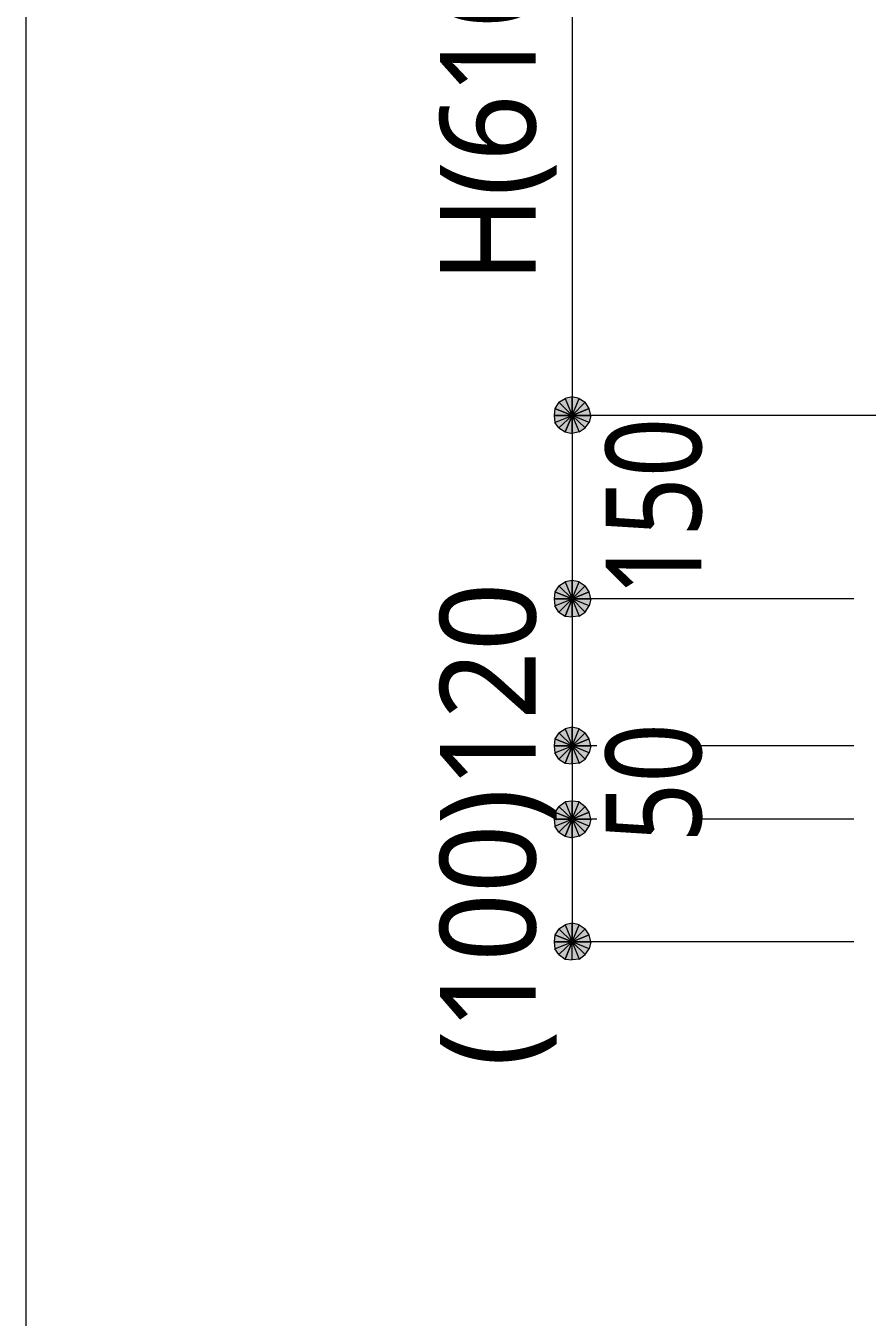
# Model space of a CAD drawing. Header units: millimetres. Extents: x 0 to 420, y 0 to 297.
# Drawn here: x 118.17 to 141.06, y 74.24 to 109.39 of the extents above; entities that cross this region are included whole.
import ezdxf
from ezdxf.enums import TextEntityAlignment as Align

# ---------------------------------------------------------------- set-up
doc = ezdxf.new("R2010")
doc.units = ezdxf.units.MM
doc.styles.add('kst32b', font='NotoSansJP-Variable.ttf')

msp = doc.modelspace()

# ---------------------------------------------------------------- hatches: boundary and pattern name
h = msp.add_hatch(color=7)
h.paths.add_polyline_path([(133.033, 99.293), (132.842, 99.25), (133.033, 98.785), (133.033, 99.293)])
h.paths.add_polyline_path([(132.842, 99.25), (133.033, 98.785), (132.673, 99.145), (132.842, 99.25)])
h.paths.add_polyline_path([(133.033, 98.785), (132.673, 99.145), (132.567, 98.975), (133.033, 98.785)])
h = msp.add_hatch(color=7)
h.paths.add_polyline_path([(133.498, 98.975), (133.392, 99.145), (133.033, 98.785), (133.498, 98.975)])
h.paths.add_polyline_path([(133.392, 99.145), (133.033, 98.785), (133.223, 99.25), (133.392, 99.145)])
h.paths.add_polyline_path([(133.033, 98.785), (133.223, 99.25), (133.033, 99.293), (133.033, 98.785)])
for points in [[(132.567, 98.975), (132.546, 98.785), (133.033, 98.785), (132.567, 98.975)], [(132.567, 93.98), (132.546, 93.789), (133.033, 93.789), (132.567, 93.98)], [(132.567, 89.979), (132.546, 89.789), (133.033, 89.789), (132.567, 89.979)], [(132.567, 87.99), (132.546, 87.799), (133.033, 87.799), (132.567, 87.99)], [(132.567, 84.646), (132.546, 84.455), (133.033, 84.455), (132.567, 84.646)]]:
    msp.add_hatch(color=7).paths.add_polyline_path(points)
h = msp.add_hatch(color=7)
h.paths.add_polyline_path([(132.546, 98.785), (132.567, 98.594), (133.033, 98.785), (132.546, 98.785)])
h.paths.add_polyline_path([(132.567, 98.594), (133.033, 98.785), (132.673, 98.446), (132.567, 98.594)])
h.paths.add_polyline_path([(133.033, 98.785), (132.673, 98.446), (132.842, 98.34), (133.033, 98.785)])
h = msp.add_hatch(color=7)
h.paths.add_polyline_path([(132.842, 98.34), (133.033, 98.298), (133.033, 98.785), (132.842, 98.34)])
h.paths.add_polyline_path([(133.033, 98.298), (133.033, 98.785), (133.223, 98.34), (133.033, 98.298)])
h.paths.add_polyline_path([(133.033, 98.785), (133.223, 98.34), (133.392, 98.446), (133.033, 98.785)])
h = msp.add_hatch(color=7)
h.paths.add_polyline_path([(133.392, 98.446), (133.498, 98.594), (133.033, 98.785), (133.392, 98.446)])
h.paths.add_polyline_path([(133.498, 98.594), (133.033, 98.785), (133.541, 98.785), (133.498, 98.594)])
h.paths.add_polyline_path([(133.033, 98.785), (133.541, 98.785), (133.498, 98.975), (133.033, 98.785)])
h = msp.add_hatch(color=7)
h.paths.add_polyline_path([(133.033, 94.297), (132.842, 94.255), (133.033, 93.789), (133.033, 94.297)])
h.paths.add_polyline_path([(132.842, 94.255), (133.033, 93.789), (132.673, 94.149), (132.842, 94.255)])
h.paths.add_polyline_path([(133.033, 93.789), (132.673, 94.149), (132.567, 93.98), (133.033, 93.789)])
h = msp.add_hatch(color=7)
h.paths.add_polyline_path([(133.498, 93.98), (133.392, 94.149), (133.033, 93.789), (133.498, 93.98)])
h.paths.add_polyline_path([(133.392, 94.149), (133.033, 93.789), (133.223, 94.255), (133.392, 94.149)])
h.paths.add_polyline_path([(133.033, 93.789), (133.223, 94.255), (133.033, 94.297), (133.033, 93.789)])
h = msp.add_hatch(color=7)
h.paths.add_polyline_path([(133.392, 93.43), (133.498, 93.599), (133.033, 93.789), (133.392, 93.43)])
h.paths.add_polyline_path([(133.498, 93.599), (133.033, 93.789), (133.541, 93.789), (133.498, 93.599)])
h.paths.add_polyline_path([(133.033, 93.789), (133.541, 93.789), (133.498, 93.98), (133.033, 93.789)])
h = msp.add_hatch(color=7)
h.paths.add_polyline_path([(132.546, 93.789), (132.567, 93.599), (133.033, 93.789), (132.546, 93.789)])
h.paths.add_polyline_path([(132.567, 93.599), (133.033, 93.789), (132.673, 93.43), (132.567, 93.599)])
h.paths.add_polyline_path([(133.033, 93.789), (132.673, 93.43), (132.842, 93.324), (133.033, 93.789)])
h = msp.add_hatch(color=7)
h.paths.add_polyline_path([(132.842, 93.324), (133.033, 93.303), (133.033, 93.789), (132.842, 93.324)])
h.paths.add_polyline_path([(133.033, 93.303), (133.033, 93.789), (133.223, 93.324), (133.033, 93.303)])
h.paths.add_polyline_path([(133.033, 93.789), (133.223, 93.324), (133.392, 93.43), (133.033, 93.789)])
h = msp.add_hatch(color=7)
h.paths.add_polyline_path([(133.033, 90.297), (132.842, 90.255), (133.033, 89.789), (133.033, 90.297)])
h.paths.add_polyline_path([(132.842, 90.255), (133.033, 89.789), (132.673, 90.149), (132.842, 90.255)])
h.paths.add_polyline_path([(133.033, 89.789), (132.673, 90.149), (132.567, 89.979), (133.033, 89.789)])
h = msp.add_hatch(color=7)
h.paths.add_polyline_path([(133.498, 89.979), (133.392, 90.149), (133.033, 89.789), (133.498, 89.979)])
h.paths.add_polyline_path([(133.392, 90.149), (133.033, 89.789), (133.223, 90.255), (133.392, 90.149)])
h.paths.add_polyline_path([(133.033, 89.789), (133.223, 90.255), (133.033, 90.297), (133.033, 89.789)])
h = msp.add_hatch(color=7)
h.paths.add_polyline_path([(133.392, 89.429), (133.498, 89.598), (133.033, 89.789), (133.392, 89.429)])
h.paths.add_polyline_path([(133.498, 89.598), (133.033, 89.789), (133.541, 89.789), (133.498, 89.598)])
h.paths.add_polyline_path([(133.033, 89.789), (133.541, 89.789), (133.498, 89.979), (133.033, 89.789)])
h = msp.add_hatch(color=7)
h.paths.add_polyline_path([(132.546, 89.789), (132.567, 89.598), (133.033, 89.789), (132.546, 89.789)])
h.paths.add_polyline_path([(132.567, 89.598), (133.033, 89.789), (132.673, 89.429), (132.567, 89.598)])
h.paths.add_polyline_path([(133.033, 89.789), (132.673, 89.429), (132.842, 89.323), (133.033, 89.789)])
h = msp.add_hatch(color=7)
h.paths.add_polyline_path([(132.842, 89.323), (133.033, 89.302), (133.033, 89.789), (132.842, 89.323)])
h.paths.add_polyline_path([(133.033, 89.302), (133.033, 89.789), (133.223, 89.323), (133.033, 89.302)])
h.paths.add_polyline_path([(133.033, 89.789), (133.223, 89.323), (133.392, 89.429), (133.033, 89.789)])
h = msp.add_hatch(color=7)
h.paths.add_polyline_path([(133.033, 88.286), (132.842, 88.265), (133.033, 87.799), (133.033, 88.286)])
h.paths.add_polyline_path([(132.842, 88.265), (133.033, 87.799), (132.673, 88.138), (132.842, 88.265)])
h.paths.add_polyline_path([(133.033, 87.799), (132.673, 88.138), (132.567, 87.99), (133.033, 87.799)])
h = msp.add_hatch(color=7)
h.paths.add_polyline_path([(133.498, 87.99), (133.392, 88.138), (133.033, 87.799), (133.498, 87.99)])
h.paths.add_polyline_path([(133.392, 88.138), (133.033, 87.799), (133.223, 88.265), (133.392, 88.138)])
h.paths.add_polyline_path([(133.033, 87.799), (133.223, 88.265), (133.033, 88.286), (133.033, 87.799)])
h = msp.add_hatch(color=7)
h.paths.add_polyline_path([(133.392, 87.439), (133.498, 87.609), (133.033, 87.799), (133.392, 87.439)])
h.paths.add_polyline_path([(133.498, 87.609), (133.033, 87.799), (133.541, 87.799), (133.498, 87.609)])
h.paths.add_polyline_path([(133.033, 87.799), (133.541, 87.799), (133.498, 87.99), (133.033, 87.799)])
h = msp.add_hatch(color=7)
h.paths.add_polyline_path([(132.546, 87.799), (132.567, 87.609), (133.033, 87.799), (132.546, 87.799)])
h.paths.add_polyline_path([(132.567, 87.609), (133.033, 87.799), (132.673, 87.439), (132.567, 87.609)])
h.paths.add_polyline_path([(133.033, 87.799), (132.673, 87.439), (132.842, 87.334), (133.033, 87.799)])
h = msp.add_hatch(color=7)
h.paths.add_polyline_path([(132.842, 87.334), (133.033, 87.291), (133.033, 87.799), (132.842, 87.334)])
h.paths.add_polyline_path([(133.033, 87.291), (133.033, 87.799), (133.223, 87.334), (133.033, 87.291)])
h.paths.add_polyline_path([(133.033, 87.799), (133.223, 87.334), (133.392, 87.439), (133.033, 87.799)])
h = msp.add_hatch(color=7)
h.paths.add_polyline_path([(133.033, 84.963), (132.842, 84.921), (133.033, 84.455), (133.033, 84.963)])
h.paths.add_polyline_path([(132.842, 84.921), (133.033, 84.455), (132.673, 84.815), (132.842, 84.921)])
h.paths.add_polyline_path([(133.033, 84.455), (132.673, 84.815), (132.567, 84.646), (133.033, 84.455)])
h = msp.add_hatch(color=7)
h.paths.add_polyline_path([(133.498, 84.646), (133.392, 84.815), (133.033, 84.455), (133.498, 84.646)])
h.paths.add_polyline_path([(133.392, 84.815), (133.033, 84.455), (133.223, 84.921), (133.392, 84.815)])
h.paths.add_polyline_path([(133.033, 84.455), (133.223, 84.921), (133.033, 84.963), (133.033, 84.455)])
h = msp.add_hatch(color=7)
h.paths.add_polyline_path([(132.546, 84.455), (132.567, 84.264), (133.033, 84.455), (132.546, 84.455)])
h.paths.add_polyline_path([(132.567, 84.264), (133.033, 84.455), (132.673, 84.116), (132.567, 84.264)])
h.paths.add_polyline_path([(133.033, 84.455), (132.673, 84.116), (132.842, 83.989), (133.033, 84.455)])
h = msp.add_hatch(color=7)
h.paths.add_polyline_path([(132.842, 83.989), (133.033, 83.968), (133.033, 84.455), (132.842, 83.989)])
h.paths.add_polyline_path([(133.033, 83.968), (133.033, 84.455), (133.223, 83.989), (133.033, 83.968)])
h.paths.add_polyline_path([(133.033, 84.455), (133.223, 83.989), (133.392, 84.116), (133.033, 84.455)])
h = msp.add_hatch(color=7)
h.paths.add_polyline_path([(133.392, 84.116), (133.498, 84.264), (133.033, 84.455), (133.392, 84.116)])
h.paths.add_polyline_path([(133.498, 84.264), (133.033, 84.455), (133.541, 84.455), (133.498, 84.264)])
h.paths.add_polyline_path([(133.033, 84.455), (133.541, 84.455), (133.498, 84.646), (133.033, 84.455)])

# ---------------------------------------------------------------- linework, layer by layer
at = {"lineweight": 13}
for points in [[(118.174, 285.983), (118.174, 45.995)], [(133.033, 127.127), (133.033, 98.785), (133.033, 93.789), (133.033, 89.789), (133.033, 87.799), (133.033, 84.455)], [(152.379, 98.785), (133.033, 98.785)], [(140.695, 93.789), (133.033, 93.789)], [(133.71, 89.789), (133.033, 89.789)], [(140.695, 89.789), (136.335, 89.789)], [(133.71, 87.799), (133.033, 87.799)], [(140.695, 87.799), (136.335, 87.799)], [(140.695, 84.455), (133.033, 84.455)]]:
    msp.add_lwpolyline(points, dxfattribs=at)
at = {"lineweight": 0}
for points in [[(133.033, 98.785), (132.673, 99.145), (132.567, 98.975)], [(132.842, 99.25), (133.033, 98.785), (132.673, 99.145)], [(133.033, 99.293), (132.842, 99.25), (133.033, 98.785)], [(133.033, 98.785), (133.223, 99.25), (133.033, 99.293)], [(133.392, 99.145), (133.033, 98.785), (133.223, 99.25)], [(133.498, 98.975), (133.392, 99.145), (133.033, 98.785)], [(132.567, 98.975), (132.546, 98.785), (133.033, 98.785)], [(132.546, 98.785), (132.567, 98.594), (133.033, 98.785)], [(132.567, 98.594), (133.033, 98.785), (132.673, 98.446)], [(133.033, 98.785), (132.673, 98.446), (132.842, 98.34)], [(132.842, 98.34), (133.033, 98.298), (133.033, 98.785)], [(133.033, 98.785), (133.541, 98.785), (133.498, 98.975)], [(133.033, 98.298), (133.033, 98.785), (133.223, 98.34)], [(133.033, 98.785), (133.223, 98.34), (133.392, 98.446)], [(133.392, 98.446), (133.498, 98.594), (133.033, 98.785)], [(133.498, 98.594), (133.033, 98.785), (133.541, 98.785)], [(132.842, 94.255), (133.033, 93.789), (132.673, 94.149)], [(133.033, 94.297), (132.842, 94.255), (133.033, 93.789)], [(133.033, 93.789), (133.223, 94.255), (133.033, 94.297)], [(133.392, 94.149), (133.033, 93.789), (133.223, 94.255)], [(132.567, 93.98), (132.546, 93.789), (133.033, 93.789)], [(133.033, 93.789), (132.673, 94.149), (132.567, 93.98)], [(133.498, 93.98), (133.392, 94.149), (133.033, 93.789)], [(133.033, 93.789), (133.541, 93.789), (133.498, 93.98)], [(132.546, 93.789), (132.567, 93.599), (133.033, 93.789)], [(132.567, 93.599), (133.033, 93.789), (132.673, 93.43)], [(133.033, 93.789), (132.673, 93.43), (132.842, 93.324)], [(132.842, 93.324), (133.033, 93.303), (133.033, 93.789)], [(133.033, 93.303), (133.033, 93.789), (133.223, 93.324)], [(133.033, 93.789), (133.223, 93.324), (133.392, 93.43)], [(133.392, 93.43), (133.498, 93.599), (133.033, 93.789)], [(133.498, 93.599), (133.033, 93.789), (133.541, 93.789)], [(132.567, 89.979), (132.546, 89.789), (133.033, 89.789)], [(133.033, 89.789), (132.673, 90.149), (132.567, 89.979)], [(132.842, 90.255), (133.033, 89.789), (132.673, 90.149)], [(133.033, 90.297), (132.842, 90.255), (133.033, 89.789)], [(133.033, 89.789), (133.223, 90.255), (133.033, 90.297)], [(133.392, 90.149), (133.033, 89.789), (133.223, 90.255)], [(133.498, 89.979), (133.392, 90.149), (133.033, 89.789)], [(133.033, 89.789), (133.541, 89.789), (133.498, 89.979)], [(132.546, 89.789), (132.567, 89.598), (133.033, 89.789)], [(132.567, 89.598), (133.033, 89.789), (132.673, 89.429)], [(133.033, 89.789), (132.673, 89.429), (132.842, 89.323)], [(132.842, 89.323), (133.033, 89.302), (133.033, 89.789)], [(133.033, 89.302), (133.033, 89.789), (133.223, 89.323)], [(133.033, 89.789), (133.223, 89.323), (133.392, 89.429)], [(133.392, 89.429), (133.498, 89.598), (133.033, 89.789)], [(133.498, 89.598), (133.033, 89.789), (133.541, 89.789)], [(132.842, 88.265), (133.033, 87.799), (132.673, 88.138)], [(133.033, 88.286), (132.842, 88.265), (133.033, 87.799)], [(133.033, 87.799), (133.223, 88.265), (133.033, 88.286)], [(133.392, 88.138), (133.033, 87.799), (133.223, 88.265)], [(132.567, 87.99), (132.546, 87.799), (133.033, 87.799)], [(133.033, 87.799), (132.673, 88.138), (132.567, 87.99)], [(133.498, 87.99), (133.392, 88.138), (133.033, 87.799)], [(133.033, 87.799), (133.541, 87.799), (133.498, 87.99)], [(132.546, 87.799), (132.567, 87.609), (133.033, 87.799)], [(132.567, 87.609), (133.033, 87.799), (132.673, 87.439)], [(133.033, 87.799), (132.673, 87.439), (132.842, 87.334)], [(132.842, 87.334), (133.033, 87.291), (133.033, 87.799)], [(133.033, 87.291), (133.033, 87.799), (133.223, 87.334)], [(133.033, 87.799), (133.223, 87.334), (133.392, 87.439)], [(133.392, 87.439), (133.498, 87.609), (133.033, 87.799)], [(133.498, 87.609), (133.033, 87.799), (133.541, 87.799)], [(133.033, 84.455), (132.673, 84.815), (132.567, 84.646)], [(132.842, 84.921), (133.033, 84.455), (132.673, 84.815)], [(133.033, 84.963), (132.842, 84.921), (133.033, 84.455)], [(133.033, 84.455), (133.223, 84.921), (133.033, 84.963)], [(133.392, 84.815), (133.033, 84.455), (133.223, 84.921)], [(133.498, 84.646), (133.392, 84.815), (133.033, 84.455)], [(132.567, 84.646), (132.546, 84.455), (133.033, 84.455)], [(132.546, 84.455), (132.567, 84.264), (133.033, 84.455)], [(132.567, 84.264), (133.033, 84.455), (132.673, 84.116)], [(133.033, 84.455), (132.673, 84.116), (132.842, 83.989)], [(132.842, 83.989), (133.033, 83.968), (133.033, 84.455)], [(133.033, 84.455), (133.541, 84.455), (133.498, 84.646)], [(133.033, 83.968), (133.033, 84.455), (133.223, 83.989)], [(133.033, 84.455), (133.223, 83.989), (133.392, 84.116)], [(133.392, 84.116), (133.498, 84.264), (133.033, 84.455)], [(133.498, 84.264), (133.033, 84.455), (133.541, 84.455)]]:
    msp.add_lwpolyline(points, close=True, dxfattribs=at)

# ---------------------------------------------------------------- texts
at = {"style": 'kst32b'}
for s, height, p, p2 in [('H(610～1,200)', 2.59891, (132.038, 102.404), (132.038, 123.52)), ('150', 2.5989, (136.546, 93.853), (136.546, 98.726)), ('(100)120', 2.5989, (132.038, 81.068), (132.038, 94.239)), ('50', 2.5989, (136.546, 87.164), (136.546, 90.413))]:
    msp.add_text(s, height=height, dxfattribs=at).set_placement(p, p2, align=Align.FIT)

doc.saveas('drawing.dxf')
